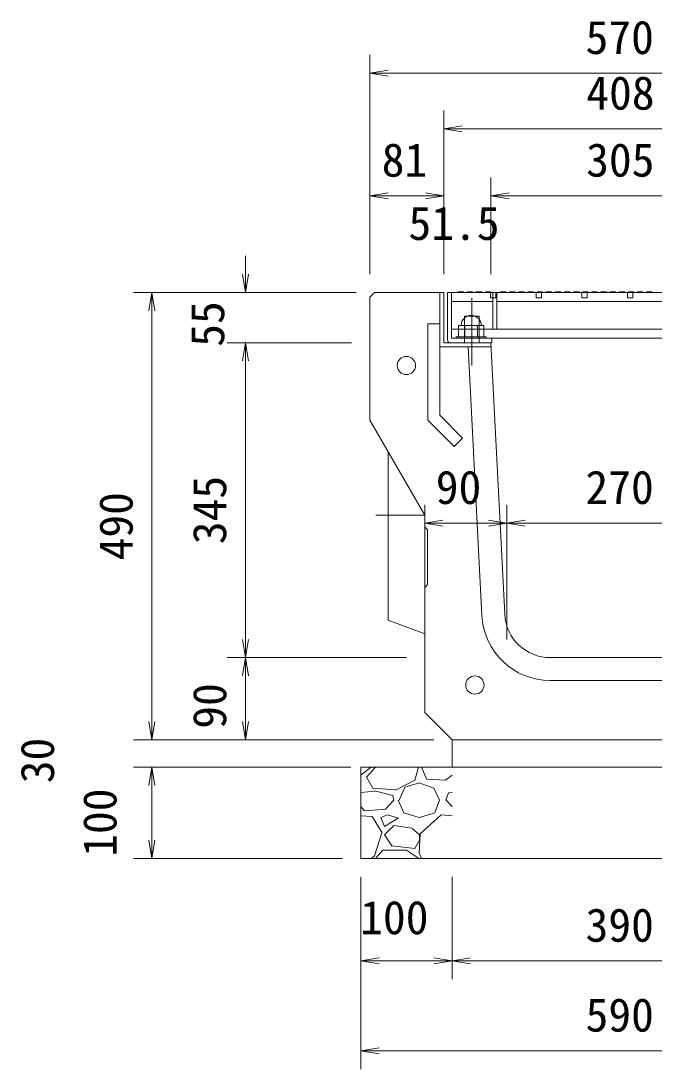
# Model space of a CAD drawing. Units: millimetres, scale not verified. Extents: x 0 to 84100, y 0 to 59400.
# Drawn here: x 13721 to 17187, y 46701 to 52442 of the extents above; entities that cross this region are included whole.
import ezdxf
from ezdxf.enums import TextEntityAlignment as Align

# ---------------------------------------------------------------- set-up
doc = ezdxf.new("R2010")
doc.units = ezdxf.units.MM
doc.header["$LTSCALE"] = 100
for name, color, linetype, lineweight in [('D-STR-DIM（寸法）', 7, 'Continuous', 18), ('D-STR-STR1（構造物）', 7, 'Continuous', 18), ('D-STR-STRn（構造物）', 7, 'Continuous', 18), ('D-STR（構造物外形線）', 1, 'Continuous', 18)]:
    doc.layers.add(name, color=color, linetype=linetype, lineweight=lineweight)
doc.styles.add('ＭＳ ゴシック', font='')
doc.styles.get('ＭＳ ゴシック').set_extended_font_data('MS Gothic')

msp = doc.modelspace()

# ---------------------------------------------------------------- linework, layer by layer
at = {"layer": 'D-STR-DIM（寸法）'}
for p, q in [((15631.4, 51054.4), (15631.4, 52255.7)), ((15631.4, 52155.7), (15731.4, 52172.4)), ((15731.4, 52139.1), (15631.4, 52155.7)), ((15631.4, 52155.7), (15731.4, 52155.7)), ((15731.4, 52155.7), (18381.4, 52155.7)), ((16036.4, 51054.4), (16036.4, 51951)), ((16036.4, 51851), (16136.4, 51867.6)), ((16136.4, 51834.3), (16036.4, 51851)), ((16036.4, 51851), (16136.4, 51851)), ((16136.4, 51851), (17976.4, 51851)), ((15631.4, 51054.4), (15631.4, 51583.9)), ((16036.4, 51054.4), (16036.4, 51583.9)), ((16036.4, 51054.4), (16036.4, 51583.9)), ((16293.9, 51054.4), (16293.9, 51583.9)), ((16293.9, 51054.4), (16293.9, 51583.9)), ((15631.4, 51483.9), (15731.4, 51500.6)), ((15936.4, 51500.6), (16036.4, 51483.9)), ((15936.4, 51500.6), (16036.4, 51483.9)), ((16293.9, 51483.9), (16393.9, 51500.6)), ((16293.9, 51483.9), (16393.9, 51500.6)), ((15731.4, 51467.3), (15631.4, 51483.9)), ((15631.4, 51483.9), (15731.4, 51483.9)), ((15731.4, 51483.9), (15936.4, 51483.9)), ((15936.4, 51483.9), (15836.4, 51483.9)), ((16036.4, 51483.9), (15936.4, 51467.3)), ((16036.4, 51483.9), (15936.4, 51483.9)), ((16036.4, 51483.9), (15936.4, 51467.3)), ((16036.4, 51483.9), (15936.4, 51483.9)), ((16393.9, 51467.3), (16293.9, 51483.9)), ((16293.9, 51483.9), (16393.9, 51483.9)), ((16393.9, 51467.3), (16293.9, 51483.9)), ((16293.9, 51483.9), (16393.9, 51483.9)), ((16393.9, 51483.9), (16493.9, 51483.9)), ((16393.9, 51483.9), (17718.9, 51483.9)), ((14950.1, 51054.4), (14950.1, 51154.4)), ((14950.1, 50954.4), (14933.4, 51054.4)), ((14966.7, 51054.4), (14950.1, 50954.4)), ((14950.1, 50954.4), (14950.1, 51054.4)), ((15556.4, 50954.4), (14337.8, 50954.4)), ((14421.2, 50854.4), (14437.8, 50954.4)), ((14437.8, 50954.4), (14454.5, 50854.4)), ((14437.8, 50954.4), (14437.8, 50854.4)), ((15556.4, 50954.4), (14850.1, 50954.4)), ((14437.8, 48604.4), (14437.8, 50854.4)), ((15531.4, 50679.4), (14850.1, 50679.4)), ((15396.6, 50679.4), (14850.1, 50679.4)), ((14933.4, 50579.4), (14950.1, 50679.4)), ((14933.4, 50579.4), (14950.1, 50679.4)), ((14950.1, 50679.4), (14966.7, 50579.4)), ((14950.1, 50679.4), (14950.1, 50579.4)), ((14950.1, 50679.4), (14966.7, 50579.4)), ((14950.1, 50679.4), (14950.1, 50579.4)), ((14950.1, 50579.4), (14950.1, 50479.4)), ((14950.1, 49054.4), (14950.1, 50579.4)), ((15931.4, 48754.4), (15931.4, 49791)), ((16381.4, 49054.4), (16381.4, 49791)), ((16381.4, 49054.4), (16381.4, 49791)), ((15931.4, 49691), (16031.4, 49707.6)), ((16031.4, 49674.3), (15931.4, 49691)), ((15931.4, 49691), (16031.4, 49691)), ((16031.4, 49691), (16281.4, 49691)), ((16281.4, 49707.6), (16381.4, 49691)), ((16381.4, 49691), (16281.4, 49674.3)), ((16381.4, 49691), (16281.4, 49691)), ((16381.4, 49691), (16481.4, 49707.6)), ((16481.4, 49674.3), (16381.4, 49691)), ((16381.4, 49691), (16481.4, 49691)), ((16481.4, 49691), (17631.4, 49691)), ((14950.1, 48954.4), (14933.4, 49054.4)), ((14966.7, 49054.4), (14950.1, 48954.4)), ((14950.1, 48954.4), (14950.1, 49054.4)), ((15831.4, 48954.4), (14850.1, 48954.4)), ((15831.4, 48954.4), (14850.1, 48954.4)), ((14933.4, 48854.4), (14950.1, 48954.4)), ((14950.1, 48954.4), (14966.7, 48854.4)), ((14950.1, 48954.4), (14950.1, 48854.4)), ((14950.1, 48854.4), (14950.1, 48604.4)), ((14437.8, 48604.4), (14437.8, 48704.4)), ((14437.8, 48504.4), (14421.2, 48604.4)), ((14437.8, 48504.4), (14421.2, 48604.4)), ((14454.5, 48604.4), (14437.8, 48504.4)), ((14437.8, 48504.4), (14437.8, 48604.4)), ((14454.5, 48604.4), (14437.8, 48504.4)), ((14437.8, 48504.4), (14437.8, 48604.4)), ((14950.1, 48504.4), (14933.4, 48604.4)), ((14966.7, 48604.4), (14950.1, 48504.4)), ((14950.1, 48504.4), (14950.1, 48604.4)), ((15981.4, 48504.4), (14337.8, 48504.4)), ((15396.6, 48504.4), (14337.8, 48504.4)), ((15981.4, 48504.4), (14850.1, 48504.4)), ((15481.4, 48354.4), (14337.8, 48354.4)), ((15526.4, 48354.4), (14337.8, 48354.4)), ((14421.2, 48254.4), (14437.8, 48354.4)), ((14421.2, 48254.4), (14437.8, 48354.4)), ((14437.8, 48354.4), (14454.5, 48254.4)), ((14437.8, 48354.4), (14437.8, 48254.4)), ((14437.8, 48354.4), (14454.5, 48254.4)), ((14437.8, 48354.4), (14437.8, 48254.4)), ((14437.8, 48254.4), (14437.8, 48154.4)), ((14437.8, 48254.4), (14437.8, 47954.4)), ((14437.8, 47854.4), (14421.2, 47954.4)), ((14454.5, 47954.4), (14437.8, 47854.4)), ((14437.8, 47854.4), (14437.8, 47954.4)), ((15481.4, 47854.4), (14337.8, 47854.4)), ((15581.4, 47754.4), (15581.4, 46700.9)), ((15581.4, 47754.4), (15581.4, 47193.2)), ((16081.4, 47754.4), (16081.4, 47193.2)), ((16081.4, 47754.4), (16081.4, 47193.2)), ((15581.4, 47293.2), (15681.4, 47309.9)), ((15981.4, 47309.9), (16081.4, 47293.2)), ((16081.4, 47293.2), (16181.4, 47309.9)), ((15681.4, 47276.6), (15581.4, 47293.2)), ((15581.4, 47293.2), (15681.4, 47293.2)), ((15981.4, 47293.2), (15681.4, 47293.2)), ((16081.4, 47293.2), (15981.4, 47276.6)), ((16081.4, 47293.2), (15981.4, 47293.2)), ((16181.4, 47276.6), (16081.4, 47293.2)), ((16081.4, 47293.2), (16181.4, 47293.2)), ((17931.4, 47293.2), (16181.4, 47293.2)), ((15581.4, 46800.9), (15681.4, 46817.5)), ((15681.4, 46784.2), (15581.4, 46800.9)), ((15581.4, 46800.9), (15681.4, 46800.9)), ((18431.4, 46800.9), (15681.4, 46800.9))]:
    msp.add_line(p, q, dxfattribs=at)
at = {"layer": 'D-STR-STR1（構造物）'}
for p, q in [((16078.9, 50954.4), (16056.4, 50954.4)), ((16056.4, 50954.4), (16056.4, 50694.4)), ((16078.9, 50704.4), (16078.9, 50954.4)), ((16078.9, 50954.4), (16303.9, 50954.4)), ((16113.9, 50957.9), (16113.9, 50954.4)), ((16143.9, 50957.9), (16113.9, 50957.9)), ((16143.9, 50954.4), (16143.9, 50957.9)), ((16163.9, 50957.9), (16163.9, 50954.4)), ((16193.9, 50957.9), (16163.9, 50957.9)), ((16188.9, 50924.2), (16188.9, 50555.4)), ((16193.9, 50954.4), (16193.9, 50957.9)), ((16213.9, 50957.9), (16213.9, 50954.4)), ((16243.9, 50957.9), (16213.9, 50957.9)), ((16243.9, 50954.4), (16243.9, 50957.9)), ((16263.9, 50957.9), (16263.9, 50954.4)), ((16293.9, 50957.9), (16263.9, 50957.9)), ((16291.4, 50924.4), (16291.4, 50954.4)), ((16291.4, 50954.4), (16321.4, 50954.4)), ((16321.4, 50924.4), (16291.4, 50924.4)), ((16293.9, 50954.4), (16293.9, 50957.9)), ((16303.9, 50954.4), (16326.4, 50954.4)), ((16303.9, 50754.4), (16303.9, 50954.4)), ((16321.4, 50954.4), (16321.4, 50924.4)), ((16326.4, 50954.4), (17786.4, 50954.4)), ((16326.4, 50954.4), (16326.4, 50754.4)), ((16346.4, 50957.9), (16346.4, 50954.4)), ((16376.4, 50957.9), (16346.4, 50957.9)), ((16376.4, 50954.4), (16376.4, 50957.9)), ((16396.4, 50957.9), (16396.4, 50954.4)), ((16426.4, 50957.9), (16396.4, 50957.9)), ((16426.4, 50954.4), (16426.4, 50957.9)), ((16446.4, 50957.9), (16446.4, 50954.4)), ((16476.4, 50957.9), (16446.4, 50957.9)), ((16476.4, 50954.4), (16476.4, 50957.9)), ((16496.4, 50957.9), (16496.4, 50954.4)), ((16526.4, 50957.9), (16496.4, 50957.9)), ((16526.4, 50954.4), (16526.4, 50957.9)), ((16541.4, 50924.4), (16541.4, 50954.4)), ((16541.4, 50954.4), (16571.4, 50954.4)), ((16571.4, 50924.4), (16541.4, 50924.4)), ((16546.4, 50957.9), (16546.4, 50954.4)), ((16576.4, 50957.9), (16546.4, 50957.9)), ((16571.4, 50954.4), (16571.4, 50924.4)), ((16576.4, 50954.4), (16576.4, 50957.9)), ((16596.4, 50957.9), (16596.4, 50954.4)), ((16626.4, 50957.9), (16596.4, 50957.9)), ((16626.4, 50954.4), (16626.4, 50957.9)), ((16646.4, 50957.9), (16646.4, 50954.4)), ((16676.4, 50957.9), (16646.4, 50957.9)), ((16676.4, 50954.4), (16676.4, 50957.9)), ((16696.4, 50957.9), (16696.4, 50954.4)), ((16726.4, 50957.9), (16696.4, 50957.9)), ((16726.4, 50954.4), (16726.4, 50957.9)), ((16746.4, 50957.9), (16746.4, 50954.4)), ((16776.4, 50957.9), (16746.4, 50957.9)), ((16776.4, 50954.4), (16776.4, 50957.9)), ((16791.4, 50924.4), (16791.4, 50954.4)), ((16791.4, 50954.4), (16821.4, 50954.4)), ((16821.4, 50924.4), (16791.4, 50924.4)), ((16796.4, 50957.9), (16796.4, 50954.4)), ((16826.4, 50957.9), (16796.4, 50957.9)), ((16821.4, 50954.4), (16821.4, 50924.4)), ((16826.4, 50954.4), (16826.4, 50957.9)), ((16846.4, 50957.9), (16846.4, 50954.4)), ((16876.4, 50957.9), (16846.4, 50957.9)), ((16876.4, 50954.4), (16876.4, 50957.9)), ((16896.4, 50957.9), (16896.4, 50954.4)), ((16926.4, 50957.9), (16896.4, 50957.9)), ((16926.4, 50954.4), (16926.4, 50957.9)), ((16946.4, 50957.9), (16946.4, 50954.4)), ((16976.4, 50957.9), (16946.4, 50957.9)), ((16976.4, 50954.4), (16976.4, 50957.9)), ((16996.4, 50957.9), (16996.4, 50954.4)), ((17026.4, 50957.9), (16996.4, 50957.9)), ((17026.4, 50954.4), (17026.4, 50957.9)), ((17041.4, 50924.4), (17041.4, 50954.4)), ((17041.4, 50954.4), (17071.4, 50954.4)), ((17071.4, 50924.4), (17041.4, 50924.4)), ((17046.4, 50957.9), (17046.4, 50954.4)), ((17076.4, 50957.9), (17046.4, 50957.9)), ((17071.4, 50954.4), (17071.4, 50924.4)), ((17076.4, 50954.4), (17076.4, 50957.9)), ((17096.4, 50957.9), (17096.4, 50954.4)), ((17126.4, 50957.9), (17096.4, 50957.9)), ((17126.4, 50954.4), (17126.4, 50957.9)), ((17146.4, 50957.9), (17146.4, 50954.4)), ((17176.4, 50957.9), (17146.4, 50957.9)), ((17176.4, 50954.4), (17176.4, 50957.9)), ((16078.9, 50904.4), (16303.9, 50904.4)), ((16326.4, 50904.4), (17786.4, 50904.4)), ((16078.9, 50754.4), (16303.9, 50754.4)), ((16255.7, 50773.8), (16117.1, 50773.8)), ((16117.1, 50773.8), (16117.1, 50711.3)), ((16151.8, 50711.3), (16151.8, 50773.8)), ((16221.1, 50711.3), (16221.1, 50773.8)), ((16255.7, 50711.3), (16255.7, 50773.8)), ((16326.4, 50754.4), (16303.9, 50754.4)), ((16326.4, 50754.4), (17786.4, 50754.4)), ((16298.9, 50704.4), (16078.9, 50704.4)), ((16078.9, 50704.4), (16303.9, 50704.4)), ((16268.9, 50711.3), (16103.9, 50711.3)), ((16103.9, 50711.3), (16103.9, 50703.8)), ((16103.9, 50703.8), (16186.4, 50703.8)), ((16117.1, 50711.3), (16255.7, 50711.3)), ((16186.4, 50703.8), (16268.9, 50703.8)), ((16268.9, 50703.8), (16268.9, 50711.3)), ((16298.9, 50679.4), (16298.9, 50704.4)), ((16326.4, 50704.4), (16303.9, 50704.4)), ((16326.4, 50704.4), (17786.4, 50704.4)), ((16071.4, 50679.4), (16298.9, 50679.4)), ((15931.4, 49670.4), (15947.4, 49654.4)), ((15931.4, 49670.4), (15947.4, 49654.4)), ((15947.4, 49654.4), (15947.4, 49354.4)), ((15947.4, 49654.4), (15947.4, 49354.4)), ((15947.4, 49354.4), (15931.4, 49338.4)), ((15947.4, 49354.4), (15931.4, 49338.4))]:
    msp.add_line(p, q, dxfattribs=at)
for centre, radius, start, end in [((16186.4, 50773.8), 55, 0, 180), ((16071.4, 50694.4), 15, 180, 270)]:
    msp.add_arc(centre, radius, start, end, dxfattribs=at)
at = {"layer": 'D-STR-STRn（構造物）'}
for p, q in [((16081.4, 48504.4), (16081.4, 48354.4)), ((16081.4, 48354.4), (15581.4, 48354.4)), ((15581.4, 48354.4), (15581.4, 47854.4)), ((15581.4, 48310.9), (15637.7, 48354.4)), ((15612.3, 48299.2), (15662, 48354.4)), ((15897.5, 48354.1), (15877.5, 48284.1)), ((15914.5, 48354.4), (15941.5, 48290.3)), ((18381.4, 48354.4), (16081.4, 48354.4)), ((15648.3, 48238.9), (15613.3, 48298.9)), ((15877.5, 48283.8), (15772.5, 48228.8)), ((15942, 48288.9), (16047, 48283.9)), ((16047.3, 48284.5), (16081.4, 48310.9)), ((15657.7, 48223.6), (15581.4, 48215.5)), ((15772, 48230.2), (15647, 48240.2)), ((15757.1, 48199.4), (15657.1, 48224.4)), ((15792.2, 48174.1), (15822.2, 48244.1)), ((15822.3, 48244.1), (15902.3, 48269.1)), ((15902.1, 48269.1), (15982.1, 48239.1)), ((15982.4, 48239), (16012.4, 48174)), ((15762.3, 48174.2), (15717.3, 48124.2)), ((15762.3, 48173.8), (15757.3, 48198.8)), ((15786.8, 48174.3), (15816.8, 48104.3)), ((15987.1, 48104.4), (16012.1, 48174.4)), ((16081.4, 48138.4), (16047.1, 48175.8)), ((16047.2, 48174.3), (16062.2, 48214.3)), ((16081.4, 48215.5), (16062.7, 48213.6)), ((15602.1, 48115.8), (15581.4, 48138.4)), ((15716.9, 48124.4), (15601.9, 48114.4)), ((15642.4, 48083.6), (15581.4, 48088.7)), ((15698.4, 47994.4), (15643.4, 48084.4)), ((15692.1, 48079.1), (15712.1, 48029.1)), ((15727.2, 48094), (15692.2, 48079)), ((15712.1, 48029.3), (15787.1, 48074.3)), ((15787.4, 48074.2), (15727.4, 48094.2)), ((15816.9, 48103.8), (15901.9, 48078.8)), ((15902.6, 48078.8), (15987.6, 48103.8)), ((16022.4, 48094.1), (15907.4, 47989.1)), ((16081.4, 48088.7), (16022.4, 48093.6)), ((15657.3, 47869), (15697.3, 47994)), ((15762.3, 48034.1), (15712.3, 47984.1)), ((15862.9, 48019.4), (15762.9, 48034.4)), ((15903.3, 47983.1), (15863.3, 48018.1)), ((15712.1, 47984.3), (15752.1, 47924.3)), ((15877.4, 47909.2), (15902.4, 47954.2)), ((15907.1, 47989.4), (15902.1, 47884.4)), ((15902.3, 47954.2), (15902.3, 47984.2)), ((15662, 47854.4), (15702.3, 47899.2)), ((15702.3, 47899.2), (15832.3, 47899.2)), ((15752.4, 47923.9), (15877.4, 47908.9)), ((15832.1, 47900.3), (15897.1, 47855.3)), ((15901.5, 47885.3), (15914.5, 47854.4)), ((15581.4, 47854.4), (18531.4, 47854.4)), ((15637.7, 47854.4), (15657.3, 47869.5))]:
    msp.add_line(p, q, dxfattribs=at)
at = {"layer": 'D-STR（構造物外形線）'}
for p, q in [((15656.4, 50954.4), (15631.4, 50929.4)), ((15631.4, 50929.4), (15631.4, 50254.4)), ((16036.4, 50954.4), (15656.4, 50954.4)), ((16013.9, 50954.4), (16013.9, 50281.9)), ((16013.9, 50954.4), (16013.9, 50281.9)), ((16013.9, 50954.4), (16013.9, 50656.9)), ((16013.9, 50954.4), (16013.9, 50656.9)), ((16036.4, 50954.4), (16036.4, 50679.4)), ((16036.4, 50954.4), (16036.4, 50679.4)), ((16036.4, 50954.4), (16036.4, 50679.4)), ((16148.9, 50824.4), (16228.9, 50824.4)), ((16148.9, 50824.4), (16148.9, 50679.4)), ((16228.9, 50824.4), (16228.9, 50679.4)), ((15948.9, 50781.9), (15948.9, 50254.9)), ((16013.9, 50781.9), (15948.9, 50781.9)), ((16293.9, 50656.9), (16013.9, 50656.9)), ((16293.9, 50679.4), (16036.4, 50679.4)), ((16244.5, 49185.4), (16169.9, 50656.9)), ((16369.4, 49191.7), (16293.9, 50679.4)), ((15631.4, 50254.4), (15931.4, 49734.8)), ((15948.9, 50254.9), (16093, 50110.9)), ((16013.9, 50281.9), (16138.9, 50156.9)), ((16138.9, 50156.9), (16093, 50110.9)), ((15731.4, 49160.1), (15731.4, 50081.2)), ((15663.3, 49734.8), (15931.4, 49734.8)), ((15931.4, 49734.8), (15931.4, 48654.4)), ((15731.4, 49160.1), (15931.4, 49085.1)), ((17056.4, 48954.4), (16619.1, 48954.4)), ((17056.4, 48954.4), (17493.8, 48954.4)), ((17056.4, 48829.4), (16619.1, 48829.4)), ((17056.4, 48829.4), (17493.8, 48829.4)), ((15931.4, 48654.4), (16081.4, 48504.4)), ((17056.4, 48504.4), (16081.4, 48504.4)), ((17056.4, 48504.4), (18031.4, 48504.4))]:
    msp.add_line(p, q, dxfattribs=at)
for centre in [(15831.4, 50554.4), (16206.4, 48804.4)]:
    msp.add_circle(centre, 50, dxfattribs=at)
for radius in [375, 250]:
    msp.add_arc((16619.1, 49204.4), radius, 182.90382, 270, dxfattribs=at)

# ---------------------------------------------------------------- texts
at = {"layer": 'D-STR-DIM（寸法）', "style": 'ＭＳ ゴシック'}
for s, p in [('570', (16812.1, 52205.7)), ('408', (16815.9, 51901)), ('81', (15696.2, 51533.9)), ('305', (16815.3, 51533.9)), ('51.5', (15842.8, 51187.2)), ('90', (15992.1, 49741)), ('270', (16811.5, 49741)), ('100', (15578.2, 47384.6)), ('390', (16812.1, 47343.2)), ('590', (16812.1, 46850.9))]:
    msp.add_text(s, height=183.3, dxfattribs=at).set_placement(p, align=Align.BOTTOM_LEFT)
for s, p in [('55', (14889.1, 50657)), ('345', (14900.1, 49575.7)), ('490', (14387.8, 49487)), ('90', (14900.1, 48565)), ('30', (13957.5, 48266.3)), ('100', (14299.4, 47863.5))]:
    msp.add_text(s, height=183.3, rotation=90, dxfattribs=at).set_placement(p, align=Align.BOTTOM_LEFT)

doc.saveas('drawing.dxf')
